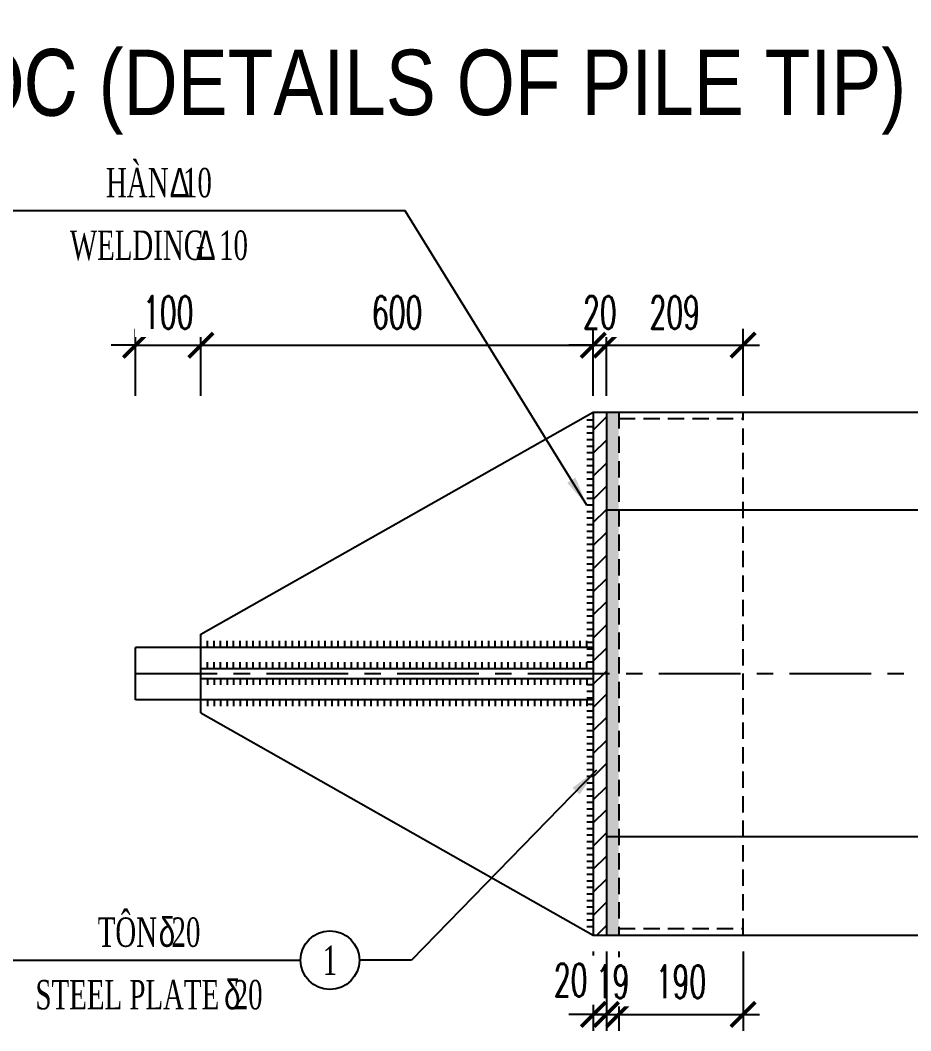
# Model space of a CAD drawing. Extents: x -687 to 808890, y -259 to 107959.
# Drawn here: x 799178 to 800540, y 84294 to 85840 of the extents above; entities that cross this region are included whole.
import ezdxf
from ezdxf.enums import TextEntityAlignment as Align

# ---------------------------------------------------------------- set-up
doc = ezdxf.new("R2010")
doc.units = 0
doc.header["$MEASUREMENT"] = 0
doc.header["$PDMODE"] = 3
doc.linetypes.add('CENTER', pattern=[2, 1.25, -0.25, 0.25, -0.25])
doc.linetypes.add('HIDDEN', pattern=[0.375, 0.25, -0.125])
doc.layers.get('0').update_dxf_attribs({"color": 3, "linetype": 'CONTINUOUS'})
doc.layers.get('DEFPOINTS').update_dxf_attribs({"linetype": 'CONTINUOUS'})
for name, color, linetype in [('Han', 7, 'CONTINUOUS'), ('Hatch', 5, 'CONTINUOUS'), ('Hidden', 4, 'HIDDEN'), ('Kich thuoc', 4, 'CONTINUOUS'), ('Text', 3, 'CONTINUOUS'), ('Thep dai', 6, 'CONTINUOUS'), ('Tim', 8, 'CENTER')]:
    doc.layers.add(name, color=color, linetype=linetype)
doc.styles.add('Kichthuoc', font='romans.shx', dxfattribs={"width": 0.6})
doc.styles.get("Standard").update_dxf_attribs({"font": 'vntimeh.shx', "width": 0.65})
doc.styles.add('SYMBOL', font='greeks.shx', dxfattribs={"width": 0.8})
doc.styles.add('Ten', font='VHARIALN.TTF')
doc.dimstyles.new('Dim 250', dxfattribs={"dimscale": 250, "dimtxt": 0.2, "dimasz": 0.15, "dimexe": 0.1, "dimexo": 0.1, "dimgap": 0.1, "dimtad": 1, "dimdec": 0, "dimlfac": -1, "dimzin": 0, "dimdsep": 46, "dimtxsty": 'Kichthuoc', "dimblk": 'ARCHTICK', "dimcen": 0.1, "dimdle": 0.1, "dimclrd": 4, "dimclre": 4, "dimclrt": 3, "dimadec": 0, "dimazin": 0, "dimtfac": 1, "dimtdec": 0, "dimtix": 1, "dimtmove": 2, "dimatfit": 3, "dimfxl": 1, "dimtfill": 1, "dimtolj": 1, "dimtzin": 0, "dimarcsym": 0})
doc.dimstyles.new('Le 250', dxfattribs={"dimscale": 250, "dimtxt": 0.22, "dimasz": 0.18, "dimexe": 0.1, "dimexo": 0.2, "dimgap": 0.1, "dimtad": 1, "dimdec": 0, "dimzin": 0, "dimdsep": 46, "dimtxsty": 'Kichthuoc', "dimblk": 'ARCHTICK', "dimcen": 0, "dimdle": 0.1, "dimclrd": 2, "dimclre": 2, "dimclrt": 256, "dimadec": 0, "dimazin": 0, "dimtfac": 1, "dimtdec": 0, "dimtix": 1, "dimtmove": 2, "dimatfit": 3, "dimfxl": 1, "dimtolj": 1, "dimtzin": 0, "dimarcsym": 0})
pattern_1 = [(45, (31162.627, -19245.588), (-17.6776695, 17.6776695), [])]

# ---------------------------------------------------------------- blocks, each defined once
blk = doc.blocks.new('_ArchTick')
at = {"color": 0, "linetype": 'ByBlock', "const_width": 0.15}
blk.add_lwpolyline([(-0.5, -0.5), (0.5, 0.5)], dxfattribs=at)
blk = doc.blocks.new('*D325')
at = {"layer": 'DEFPOINTS', "color": 0}
for p in [(800283.4, 85343.1), (800074.4, 85240.8), (800283.4, 85240.8)]:
    blk.add_point(p, dxfattribs=at)
at = {"layer": 'Kich thuoc', "color": 4, "lineweight": -2}
for p, q in [((800074.4, 85265.8), (800074.4, 85368.1)), ((800283.4, 85265.8), (800283.4, 85368.1)), ((800049.4, 85343.1), (800308.4, 85343.1))]:
    blk.add_line(p, q, dxfattribs=at)
at = {"layer": 'Kich thuoc', "color": 4, "lineweight": -2, "xscale": 37.5, "yscale": 37.5, "zscale": 37.5, "rotation": 180}
blk.add_blockref('_ArchTick', (800074.4, 85343.1), dxfattribs=at)
at = {"layer": 'Kich thuoc', "color": 4, "lineweight": -2, "xscale": 37.5, "yscale": 37.5, "zscale": 37.5}
blk.add_blockref('_ArchTick', (800283.4, 85343.1), dxfattribs=at)
at = {"layer": 'Kich thuoc', "color": 3, "insert": (800178.9, 85393.1), "char_height": 50, "attachment_point": 5, "style": 'Kichthuoc', "bg_fill": 3, "box_fill_scale": 1.25, "bg_fill_color": 256, "bg_fill_true_color": 13158600, "bg_fill_transparency": 4192524}
blk.add_mtext('\\A1;209', dxfattribs=at)
blk = doc.blocks.new('*D326')
at = {"layer": 'DEFPOINTS', "color": 0}
for p in [(800093.4, 84440.8), (800283.4, 84440.8), (800283.4, 84319.3)]:
    blk.add_point(p, dxfattribs=at)
at = {"layer": 'Kich thuoc', "color": 4, "lineweight": -2}
for p, q in [((800093.4, 84415.8), (800093.4, 84294.3)), ((800283.4, 84415.8), (800283.4, 84294.3)), ((800068.4, 84319.3), (800308.4, 84319.3))]:
    blk.add_line(p, q, dxfattribs=at)
at = {"layer": 'Kich thuoc', "color": 4, "lineweight": -2, "xscale": 37.5, "yscale": 37.5, "zscale": 37.5, "rotation": 180}
blk.add_blockref('_ArchTick', (800093.4, 84319.3), dxfattribs=at)
at = {"layer": 'Kich thuoc', "color": 4, "lineweight": -2, "xscale": 37.5, "yscale": 37.5, "zscale": 37.5}
blk.add_blockref('_ArchTick', (800283.4, 84319.3), dxfattribs=at)
at = {"layer": 'Kich thuoc', "color": 3, "insert": (800188.4, 84369.3), "char_height": 50, "attachment_point": 5, "style": 'Kichthuoc', "bg_fill": 3, "box_fill_scale": 1.25, "bg_fill_color": 256, "bg_fill_true_color": 13158600, "bg_fill_transparency": 3557920}
blk.add_mtext('\\A1;190', dxfattribs=at)
blk = doc.blocks.new('*D327')
at = {"layer": 'DEFPOINTS', "color": 0}
for p in [(800074.4, 84440.8), (800093.4, 84440.8), (800093.4, 84319.3)]:
    blk.add_point(p, dxfattribs=at)
at = {"layer": 'Kich thuoc', "color": 4, "lineweight": -2}
for p, q in [((800074.4, 84415.8), (800074.4, 84294.3)), ((800093.4, 84415.8), (800093.4, 84294.3)), ((800074.4, 84319.3), (800036.9, 84319.3)), ((800074.4, 84319.3), (800093.4, 84319.3)), ((800093.4, 84319.3), (800130.9, 84319.3))]:
    blk.add_line(p, q, dxfattribs=at)
at = {"layer": 'Kich thuoc', "color": 4, "lineweight": -2, "xscale": 37.5, "yscale": 37.5, "zscale": 37.5}
blk.add_blockref('_ArchTick', (800074.4, 84319.3), dxfattribs=at)
at = {"layer": 'Kich thuoc', "color": 4, "lineweight": -2, "xscale": 37.5, "yscale": 37.5, "zscale": 37.5, "rotation": 180}
blk.add_blockref('_ArchTick', (800093.4, 84319.3), dxfattribs=at)
at = {"layer": 'Kich thuoc', "color": 3, "insert": (800083.9, 84369.3), "char_height": 50, "attachment_point": 5, "style": 'Kichthuoc', "bg_fill": 3, "box_fill_scale": 1.25, "bg_fill_color": 256, "bg_fill_true_color": 13158600, "bg_fill_transparency": 11732736}
blk.add_mtext('\\A1;19', dxfattribs=at)
blk = doc.blocks.new('*D328')
at = {"layer": 'DEFPOINTS', "color": 0}
for p in [(800054.4, 84440.8), (800074.4, 84440.8), (800074.4, 84319.3)]:
    blk.add_point(p, dxfattribs=at)
at = {"layer": 'Kich thuoc', "color": 4, "lineweight": -2}
for p, q in [((800054.4, 84415.8), (800054.4, 84294.3)), ((800074.4, 84415.8), (800074.4, 84294.3)), ((800054.4, 84319.3), (800016.9, 84319.3)), ((800054.4, 84319.3), (800074.4, 84319.3)), ((800074.4, 84319.3), (800111.9, 84319.3))]:
    blk.add_line(p, q, dxfattribs=at)
at = {"layer": 'Kich thuoc', "color": 3, "insert": (800019.8, 84371.8), "char_height": 50, "attachment_point": 5, "style": 'Kichthuoc', "bg_fill": 3, "box_fill_scale": 1.25, "bg_fill_color": 256, "bg_fill_true_color": 13158600, "bg_fill_transparency": 4195504}
blk.add_mtext('\\A1;20', dxfattribs=at)
at = {"layer": 'Kich thuoc', "color": 4, "lineweight": -2, "xscale": 37.5, "yscale": 37.5, "zscale": 37.5}
blk.add_blockref('_ArchTick', (800054.4, 84319.3), dxfattribs=at)
at = {"layer": 'Kich thuoc', "color": 4, "lineweight": -2, "xscale": 37.5, "yscale": 37.5, "zscale": 37.5, "rotation": 180}
blk.add_blockref('_ArchTick', (800074.4, 84319.3), dxfattribs=at)
blk = doc.blocks.new('*D329')
at = {"layer": 'DEFPOINTS', "color": 0}
for p in [(800074.4, 85343.1), (800054.4, 85240.8), (800074.4, 85240.8)]:
    blk.add_point(p, dxfattribs=at)
at = {"layer": 'Kich thuoc', "color": 4, "lineweight": -2}
for p, q in [((800054.4, 85265.8), (800054.4, 85368.1)), ((800074.4, 85265.8), (800074.4, 85368.1)), ((800054.4, 85343.1), (800016.9, 85343.1)), ((800054.4, 85343.1), (800074.4, 85343.1)), ((800074.4, 85343.1), (800111.9, 85343.1))]:
    blk.add_line(p, q, dxfattribs=at)
at = {"layer": 'Kich thuoc', "color": 4, "lineweight": -2, "xscale": 37.5, "yscale": 37.5, "zscale": 37.5}
blk.add_blockref('_ArchTick', (800054.4, 85343.1), dxfattribs=at)
at = {"layer": 'Kich thuoc', "color": 4, "lineweight": -2, "xscale": 37.5, "yscale": 37.5, "zscale": 37.5, "rotation": 180}
blk.add_blockref('_ArchTick', (800074.4, 85343.1), dxfattribs=at)
at = {"layer": 'Kich thuoc', "color": 3, "insert": (800064.4, 85393.1), "char_height": 50, "attachment_point": 5, "style": 'Kichthuoc', "bg_fill": 3, "box_fill_scale": 1.25, "bg_fill_color": 256, "bg_fill_true_color": 13158600, "bg_fill_transparency": 11732736}
blk.add_mtext('\\A1;20', dxfattribs=at)
blk = doc.blocks.new('*D330')
at = {"layer": 'DEFPOINTS', "color": 0}
for p in [(800054.4, 85343.1), (799454.4, 85240.8), (800054.4, 85240.8)]:
    blk.add_point(p, dxfattribs=at)
at = {"layer": 'Kich thuoc', "color": 4, "lineweight": -2}
for p, q in [((799454.4, 85265.8), (799454.4, 85368.1)), ((800054.4, 85265.8), (800054.4, 85368.1)), ((799429.4, 85343.1), (800079.4, 85343.1))]:
    blk.add_line(p, q, dxfattribs=at)
at = {"layer": 'Kich thuoc', "color": 4, "lineweight": -2, "xscale": 37.5, "yscale": 37.5, "zscale": 37.5, "rotation": 180}
blk.add_blockref('_ArchTick', (799454.4, 85343.1), dxfattribs=at)
at = {"layer": 'Kich thuoc', "color": 4, "lineweight": -2, "xscale": 37.5, "yscale": 37.5, "zscale": 37.5}
blk.add_blockref('_ArchTick', (800054.4, 85343.1), dxfattribs=at)
at = {"layer": 'Kich thuoc', "color": 3, "insert": (799754.4, 85393.1), "char_height": 50, "attachment_point": 5, "style": 'Kichthuoc', "bg_fill": 3, "box_fill_scale": 1.25, "bg_fill_color": 256, "bg_fill_true_color": 13158600, "bg_fill_transparency": 11732736}
blk.add_mtext('\\A1;600', dxfattribs=at)
blk = doc.blocks.new('*D331')
at = {"layer": 'DEFPOINTS', "color": 0}
for p in [(799454.4, 85343.1), (799354.4, 85240.8), (799454.4, 85240.8)]:
    blk.add_point(p, dxfattribs=at)
at = {"layer": 'Kich thuoc', "color": 4, "lineweight": -2}
for p, q in [((799354.4, 85265.8), (799354.4, 85368.1)), ((799454.4, 85265.8), (799454.4, 85368.1)), ((799354.4, 85343.1), (799316.9, 85343.1)), ((799354.4, 85343.1), (799454.4, 85343.1)), ((799454.4, 85343.1), (799491.9, 85343.1))]:
    blk.add_line(p, q, dxfattribs=at)
at = {"layer": 'Kich thuoc', "color": 4, "lineweight": -2, "xscale": 37.5, "yscale": 37.5, "zscale": 37.5}
blk.add_blockref('_ArchTick', (799354.4, 85343.1), dxfattribs=at)
at = {"layer": 'Kich thuoc', "color": 4, "lineweight": -2, "xscale": 37.5, "yscale": 37.5, "zscale": 37.5, "rotation": 180}
blk.add_blockref('_ArchTick', (799454.4, 85343.1), dxfattribs=at)
at = {"layer": 'Kich thuoc', "color": 3, "insert": (799404.4, 85393.1), "char_height": 50, "attachment_point": 5, "style": 'Kichthuoc', "bg_fill": 3, "box_fill_scale": 1.25, "bg_fill_color": 256, "bg_fill_true_color": 13158600, "bg_fill_transparency": 8900492}
blk.add_mtext('\\A1;100', dxfattribs=at)

msp = doc.modelspace()

# ---------------------------------------------------------------- linework, layer by layer
msp.add_line((799454.4, 84780.8), (799454.4, 84900.8))
at = {"layer": 'Han'}
for p, q in [((800054.4, 85228.3), (800044.4, 85228.3)), ((800054.4, 85218.3), (800044.4, 85218.3)), ((800054.4, 85208.3), (800044.4, 85208.3)), ((800054.4, 85198.3), (800044.4, 85198.3)), ((800054.4, 85188.3), (800044.4, 85188.3)), ((800054.4, 85178.3), (800044.4, 85178.3)), ((800054.4, 85168.3), (800044.4, 85168.3)), ((800054.4, 85158.3), (800044.4, 85158.3)), ((800054.4, 85148.3), (800044.4, 85148.3)), ((800054.4, 85138.3), (800044.4, 85138.3)), ((800054.4, 85128.3), (800044.4, 85128.3)), ((800054.4, 85118.3), (800044.4, 85118.3)), ((800054.4, 85108.3), (800044.4, 85108.3)), ((800054.4, 85098.3), (800044.4, 85098.3)), ((800054.4, 85088.3), (800044.4, 85088.3)), ((800054.4, 85078.3), (800044.4, 85078.3)), ((800054.4, 85068.3), (800044.4, 85068.3)), ((800054.4, 85058.3), (800044.4, 85058.3)), ((800054.4, 85048.3), (800044.4, 85048.3)), ((800054.4, 85038.3), (800044.4, 85038.3)), ((800054.4, 85028.3), (800044.4, 85028.3)), ((800054.4, 85018.3), (800044.4, 85018.3)), ((800054.4, 85008.3), (800044.4, 85008.3)), ((800054.4, 84998.3), (800044.4, 84998.3)), ((800054.4, 84988.3), (800044.4, 84988.3)), ((800054.4, 84978.3), (800044.4, 84978.3)), ((800054.4, 84968.3), (800044.4, 84968.3)), ((800054.4, 84958.3), (800044.4, 84958.3)), ((800054.4, 84948.3), (800044.4, 84948.3)), ((800054.4, 84938.3), (800044.4, 84938.3)), ((800054.4, 84928.3), (800044.4, 84928.3)), ((800054.4, 84918.3), (800044.4, 84918.3)), ((800054.4, 84908.3), (800044.4, 84908.3)), ((799464.4, 84880.8), (799464.4, 84890.8)), ((799464.4, 84880.8), (799464.4, 84890.8)), ((799474.4, 84880.8), (799474.4, 84890.8)), ((799474.4, 84880.8), (799474.4, 84890.8)), ((799484.4, 84880.8), (799484.4, 84890.8)), ((799494.4, 84880.8), (799494.4, 84890.8)), ((799504.4, 84880.8), (799504.4, 84890.8)), ((799514.4, 84880.8), (799514.4, 84890.8)), ((799524.4, 84880.8), (799524.4, 84890.8)), ((799534.4, 84880.8), (799534.4, 84890.8)), ((799544.4, 84880.8), (799544.4, 84890.8)), ((799554.4, 84880.8), (799554.4, 84890.8)), ((799564.4, 84880.8), (799564.4, 84890.8)), ((799574.4, 84880.8), (799574.4, 84890.8)), ((799584.4, 84880.8), (799584.4, 84890.8)), ((799594.4, 84880.8), (799594.4, 84890.8)), ((799604.4, 84880.8), (799604.4, 84890.8)), ((799614.4, 84880.8), (799614.4, 84890.8)), ((799624.4, 84880.8), (799624.4, 84890.8)), ((799634.4, 84880.8), (799634.4, 84890.8)), ((799644.4, 84880.8), (799644.4, 84890.8)), ((799654.4, 84880.8), (799654.4, 84890.8)), ((799664.4, 84880.8), (799664.4, 84890.8)), ((799674.4, 84880.8), (799674.4, 84890.8)), ((799684.4, 84880.8), (799684.4, 84890.8)), ((799694.4, 84880.8), (799694.4, 84890.8)), ((799704.4, 84880.8), (799704.4, 84890.8)), ((799714.4, 84880.8), (799714.4, 84890.8)), ((799724.4, 84880.8), (799724.4, 84890.8)), ((799734.4, 84880.8), (799734.4, 84890.8)), ((799744.4, 84880.8), (799744.4, 84890.8)), ((799754.4, 84880.8), (799754.4, 84890.8)), ((799764.4, 84880.8), (799764.4, 84890.8)), ((799774.4, 84880.8), (799774.4, 84890.8)), ((799784.4, 84880.8), (799784.4, 84890.8)), ((799794.4, 84880.8), (799794.4, 84890.8)), ((799804.4, 84880.8), (799804.4, 84890.8)), ((799814.4, 84880.8), (799814.4, 84890.8)), ((799824.4, 84880.8), (799824.4, 84890.8)), ((799834.4, 84880.8), (799834.4, 84890.8)), ((799844.4, 84880.8), (799844.4, 84890.8)), ((799854.4, 84880.8), (799854.4, 84890.8)), ((799864.4, 84880.8), (799864.4, 84890.8)), ((799874.4, 84880.8), (799874.4, 84890.8)), ((799884.4, 84880.8), (799884.4, 84890.8)), ((799894.4, 84880.8), (799894.4, 84890.8)), ((799904.4, 84880.8), (799904.4, 84890.8)), ((799914.4, 84880.8), (799914.4, 84890.8)), ((799924.4, 84880.8), (799924.4, 84890.8)), ((799934.4, 84880.8), (799934.4, 84890.8)), ((799944.4, 84880.8), (799944.4, 84890.8)), ((799954.4, 84880.8), (799954.4, 84890.8)), ((799964.4, 84880.8), (799964.4, 84890.8)), ((799974.4, 84880.8), (799974.4, 84890.8)), ((799984.4, 84880.8), (799984.4, 84890.8)), ((799994.4, 84880.8), (799994.4, 84890.8)), ((800004.4, 84880.8), (800004.4, 84890.8)), ((800014.4, 84880.8), (800014.4, 84890.8)), ((800024.4, 84880.8), (800024.4, 84890.8)), ((800034.4, 84880.8), (800034.4, 84890.8)), ((800054.4, 84898.3), (800044.4, 84898.3)), ((800044.4, 84880.8), (800044.4, 84890.8)), ((800054.4, 84888.3), (800044.4, 84888.3)), ((800054.4, 84878.3), (800044.4, 84878.3)), ((799464.4, 84848.3), (799464.4, 84858.3)), ((799464.4, 84848.3), (799464.4, 84858.3)), ((799474.4, 84848.3), (799474.4, 84858.3)), ((799474.4, 84848.3), (799474.4, 84858.3)), ((799484.4, 84848.3), (799484.4, 84858.3)), ((799494.4, 84848.3), (799494.4, 84858.3)), ((799504.4, 84848.3), (799504.4, 84858.3)), ((799514.4, 84848.3), (799514.4, 84858.3)), ((799524.4, 84848.3), (799524.4, 84858.3)), ((799534.4, 84848.3), (799534.4, 84858.3)), ((799544.4, 84848.3), (799544.4, 84858.3)), ((799554.4, 84848.3), (799554.4, 84858.3)), ((799564.4, 84848.3), (799564.4, 84858.3)), ((799574.4, 84848.3), (799574.4, 84858.3)), ((799584.4, 84848.3), (799584.4, 84858.3)), ((799594.4, 84848.3), (799594.4, 84858.3)), ((799604.4, 84848.3), (799604.4, 84858.3)), ((799614.4, 84848.3), (799614.4, 84858.3)), ((799624.4, 84848.3), (799624.4, 84858.3)), ((799634.4, 84848.3), (799634.4, 84858.3)), ((799644.4, 84848.3), (799644.4, 84858.3)), ((799654.4, 84848.3), (799654.4, 84858.3)), ((799664.4, 84848.3), (799664.4, 84858.3)), ((799674.4, 84848.3), (799674.4, 84858.3)), ((799684.4, 84848.3), (799684.4, 84858.3)), ((799694.4, 84848.3), (799694.4, 84858.3)), ((799704.4, 84848.3), (799704.4, 84858.3)), ((799714.4, 84848.3), (799714.4, 84858.3)), ((799724.4, 84848.3), (799724.4, 84858.3)), ((799734.4, 84848.3), (799734.4, 84858.3)), ((799744.4, 84848.3), (799744.4, 84858.3)), ((799754.4, 84848.3), (799754.4, 84858.3)), ((799764.4, 84848.3), (799764.4, 84858.3)), ((799774.4, 84848.3), (799774.4, 84858.3)), ((799784.4, 84848.3), (799784.4, 84858.3)), ((799794.4, 84848.3), (799794.4, 84858.3)), ((799804.4, 84848.3), (799804.4, 84858.3)), ((799814.4, 84848.3), (799814.4, 84858.3)), ((799824.4, 84848.3), (799824.4, 84858.3)), ((799834.4, 84848.3), (799834.4, 84858.3)), ((799844.4, 84848.3), (799844.4, 84858.3)), ((799854.4, 84848.3), (799854.4, 84858.3)), ((799864.4, 84848.3), (799864.4, 84858.3)), ((799874.4, 84848.3), (799874.4, 84858.3)), ((799884.4, 84848.3), (799884.4, 84858.3)), ((799894.4, 84848.3), (799894.4, 84858.3)), ((799904.4, 84848.3), (799904.4, 84858.3)), ((799914.4, 84848.3), (799914.4, 84858.3)), ((799924.4, 84848.3), (799924.4, 84858.3)), ((799934.4, 84848.3), (799934.4, 84858.3)), ((799944.4, 84848.3), (799944.4, 84858.3)), ((799954.4, 84848.3), (799954.4, 84858.3)), ((799964.4, 84848.3), (799964.4, 84858.3)), ((799974.4, 84848.3), (799974.4, 84858.3)), ((799984.4, 84848.3), (799984.4, 84858.3)), ((799994.4, 84848.3), (799994.4, 84858.3)), ((800004.4, 84848.3), (800004.4, 84858.3)), ((800014.4, 84848.3), (800014.4, 84858.3)), ((800024.4, 84848.3), (800024.4, 84858.3)), ((800034.4, 84848.3), (800034.4, 84858.3)), ((800054.4, 84868.3), (800044.4, 84868.3)), ((800054.4, 84858.3), (800044.4, 84858.3)), ((800044.4, 84848.3), (800044.4, 84858.3)), ((799464.4, 84833.3), (799464.4, 84823.3)), ((799464.4, 84833.3), (799464.4, 84823.3)), ((799474.4, 84833.3), (799474.4, 84823.3)), ((799474.4, 84833.3), (799474.4, 84823.3)), ((799484.4, 84833.3), (799484.4, 84823.3)), ((799494.4, 84833.3), (799494.4, 84823.3)), ((799504.4, 84833.3), (799504.4, 84823.3)), ((799514.4, 84833.3), (799514.4, 84823.3)), ((799524.4, 84833.3), (799524.4, 84823.3)), ((799534.4, 84833.3), (799534.4, 84823.3)), ((799544.4, 84833.3), (799544.4, 84823.3)), ((799554.4, 84833.3), (799554.4, 84823.3)), ((799564.4, 84833.3), (799564.4, 84823.3)), ((799574.4, 84833.3), (799574.4, 84823.3)), ((799584.4, 84833.3), (799584.4, 84823.3)), ((799594.4, 84833.3), (799594.4, 84823.3)), ((799604.4, 84833.3), (799604.4, 84823.3)), ((799614.4, 84833.3), (799614.4, 84823.3)), ((799624.4, 84833.3), (799624.4, 84823.3)), ((799634.4, 84833.3), (799634.4, 84823.3)), ((799644.4, 84833.3), (799644.4, 84823.3)), ((799654.4, 84833.3), (799654.4, 84823.3)), ((799664.4, 84833.3), (799664.4, 84823.3)), ((799674.4, 84833.3), (799674.4, 84823.3)), ((799684.4, 84833.3), (799684.4, 84823.3)), ((799694.4, 84833.3), (799694.4, 84823.3)), ((799704.4, 84833.3), (799704.4, 84823.3)), ((799714.4, 84833.3), (799714.4, 84823.3)), ((799724.4, 84833.3), (799724.4, 84823.3)), ((799734.4, 84833.3), (799734.4, 84823.3)), ((799744.4, 84833.3), (799744.4, 84823.3)), ((799754.4, 84833.3), (799754.4, 84823.3)), ((799764.4, 84833.3), (799764.4, 84823.3)), ((799774.4, 84833.3), (799774.4, 84823.3)), ((799784.4, 84833.3), (799784.4, 84823.3)), ((799794.4, 84833.3), (799794.4, 84823.3)), ((799804.4, 84833.3), (799804.4, 84823.3)), ((799814.4, 84833.3), (799814.4, 84823.3)), ((799824.4, 84833.3), (799824.4, 84823.3)), ((799834.4, 84833.3), (799834.4, 84823.3)), ((799844.4, 84833.3), (799844.4, 84823.3)), ((799854.4, 84833.3), (799854.4, 84823.3)), ((799864.4, 84833.3), (799864.4, 84823.3)), ((799874.4, 84833.3), (799874.4, 84823.3)), ((799884.4, 84833.3), (799884.4, 84823.3)), ((799894.4, 84833.3), (799894.4, 84823.3)), ((799904.4, 84833.3), (799904.4, 84823.3)), ((799914.4, 84833.3), (799914.4, 84823.3)), ((799924.4, 84833.3), (799924.4, 84823.3)), ((799934.4, 84833.3), (799934.4, 84823.3)), ((799944.4, 84833.3), (799944.4, 84823.3)), ((799954.4, 84833.3), (799954.4, 84823.3)), ((799964.4, 84833.3), (799964.4, 84823.3)), ((799974.4, 84833.3), (799974.4, 84823.3)), ((799984.4, 84833.3), (799984.4, 84823.3)), ((799994.4, 84833.3), (799994.4, 84823.3)), ((800004.4, 84833.3), (800004.4, 84823.3)), ((800014.4, 84833.3), (800014.4, 84823.3)), ((800024.4, 84833.3), (800024.4, 84823.3)), ((800034.4, 84833.3), (800034.4, 84823.3)), ((800044.4, 84833.3), (800044.4, 84823.3)), ((800054.4, 84823.3), (800044.4, 84823.3)), ((800054.4, 84813.3), (800044.4, 84813.3)), ((799464.4, 84800.8), (799464.4, 84790.8)), ((799464.4, 84800.8), (799464.4, 84790.8)), ((799474.4, 84800.8), (799474.4, 84790.8)), ((799474.4, 84800.8), (799474.4, 84790.8)), ((799484.4, 84800.8), (799484.4, 84790.8)), ((799494.4, 84800.8), (799494.4, 84790.8)), ((799504.4, 84800.8), (799504.4, 84790.8)), ((799514.4, 84800.8), (799514.4, 84790.8)), ((799524.4, 84800.8), (799524.4, 84790.8)), ((799534.4, 84800.8), (799534.4, 84790.8)), ((799544.4, 84800.8), (799544.4, 84790.8)), ((799554.4, 84800.8), (799554.4, 84790.8)), ((799564.4, 84800.8), (799564.4, 84790.8)), ((799574.4, 84800.8), (799574.4, 84790.8)), ((799584.4, 84800.8), (799584.4, 84790.8)), ((799594.4, 84800.8), (799594.4, 84790.8)), ((799604.4, 84800.8), (799604.4, 84790.8)), ((799614.4, 84800.8), (799614.4, 84790.8)), ((799624.4, 84800.8), (799624.4, 84790.8)), ((799634.4, 84800.8), (799634.4, 84790.8)), ((799644.4, 84800.8), (799644.4, 84790.8)), ((799654.4, 84800.8), (799654.4, 84790.8)), ((799664.4, 84800.8), (799664.4, 84790.8)), ((799674.4, 84800.8), (799674.4, 84790.8)), ((799684.4, 84800.8), (799684.4, 84790.8)), ((799694.4, 84800.8), (799694.4, 84790.8)), ((799704.4, 84800.8), (799704.4, 84790.8)), ((799714.4, 84800.8), (799714.4, 84790.8)), ((799724.4, 84800.8), (799724.4, 84790.8)), ((799734.4, 84800.8), (799734.4, 84790.8)), ((799744.4, 84800.8), (799744.4, 84790.8)), ((799754.4, 84800.8), (799754.4, 84790.8)), ((799764.4, 84800.8), (799764.4, 84790.8)), ((799774.4, 84800.8), (799774.4, 84790.8)), ((799784.4, 84800.8), (799784.4, 84790.8)), ((799794.4, 84800.8), (799794.4, 84790.8)), ((799804.4, 84800.8), (799804.4, 84790.8)), ((799814.4, 84800.8), (799814.4, 84790.8)), ((799824.4, 84800.8), (799824.4, 84790.8)), ((799834.4, 84800.8), (799834.4, 84790.8)), ((799844.4, 84800.8), (799844.4, 84790.8)), ((799854.4, 84800.8), (799854.4, 84790.8)), ((799864.4, 84800.8), (799864.4, 84790.8)), ((799874.4, 84800.8), (799874.4, 84790.8)), ((799884.4, 84800.8), (799884.4, 84790.8)), ((799894.4, 84800.8), (799894.4, 84790.8)), ((799904.4, 84800.8), (799904.4, 84790.8)), ((799914.4, 84800.8), (799914.4, 84790.8)), ((799924.4, 84800.8), (799924.4, 84790.8)), ((799934.4, 84800.8), (799934.4, 84790.8)), ((799944.4, 84800.8), (799944.4, 84790.8)), ((799954.4, 84800.8), (799954.4, 84790.8)), ((799964.4, 84800.8), (799964.4, 84790.8)), ((799974.4, 84800.8), (799974.4, 84790.8)), ((799984.4, 84800.8), (799984.4, 84790.8)), ((799994.4, 84800.8), (799994.4, 84790.8)), ((800004.4, 84800.8), (800004.4, 84790.8)), ((800014.4, 84800.8), (800014.4, 84790.8)), ((800024.4, 84800.8), (800024.4, 84790.8)), ((800034.4, 84800.8), (800034.4, 84790.8)), ((800054.4, 84803.3), (800044.4, 84803.3)), ((800044.4, 84800.8), (800044.4, 84790.8)), ((800054.4, 84793.3), (800044.4, 84793.3)), ((800054.4, 84783.3), (800044.4, 84783.3)), ((800054.4, 84773.3), (800044.4, 84773.3)), ((800054.4, 84763.3), (800044.4, 84763.3)), ((800054.4, 84753.3), (800044.4, 84753.3)), ((800054.4, 84743.3), (800044.4, 84743.3)), ((800054.4, 84733.3), (800044.4, 84733.3)), ((800054.4, 84723.3), (800044.4, 84723.3)), ((800054.4, 84713.3), (800044.4, 84713.3)), ((800054.4, 84703.3), (800044.4, 84703.3)), ((800054.4, 84693.3), (800044.4, 84693.3)), ((800054.4, 84683.3), (800044.4, 84683.3)), ((800054.4, 84673.3), (800044.4, 84673.3)), ((800054.4, 84663.3), (800044.4, 84663.3)), ((800054.4, 84653.3), (800044.4, 84653.3)), ((800054.4, 84643.3), (800044.4, 84643.3)), ((800054.4, 84633.3), (800044.4, 84633.3)), ((800054.4, 84623.3), (800044.4, 84623.3)), ((800054.4, 84613.3), (800044.4, 84613.3)), ((800054.4, 84603.3), (800044.4, 84603.3)), ((800054.4, 84593.3), (800044.4, 84593.3)), ((800054.4, 84583.3), (800044.4, 84583.3)), ((800054.4, 84573.3), (800044.4, 84573.3)), ((800054.4, 84563.3), (800044.4, 84563.3)), ((800054.4, 84553.3), (800044.4, 84553.3)), ((800054.4, 84543.3), (800044.4, 84543.3)), ((800054.4, 84533.3), (800044.4, 84533.3)), ((800054.4, 84523.3), (800044.4, 84523.3)), ((800054.4, 84513.3), (800044.4, 84513.3)), ((800054.4, 84503.3), (800044.4, 84503.3)), ((800054.4, 84493.3), (800044.4, 84493.3)), ((800054.4, 84483.3), (800044.4, 84483.3)), ((800054.4, 84473.3), (800044.4, 84473.3)), ((800054.4, 84463.3), (800044.4, 84463.3)), ((800054.4, 84453.3), (800044.4, 84453.3))]:
    msp.add_line(p, q, dxfattribs=at)
at = {"layer": 'Hatch', "color": 9}
for p, q in [((800899.7, 85090.8), (800074.4, 85090.8)), ((800903.3, 84590.8), (800074.4, 84590.8))]:
    msp.add_line(p, q, dxfattribs=at)
at = {"layer": 'Hidden', "ltscale": 100}
for p, q in [((800093.4, 85230.8), (800283.4, 85230.8)), ((800093.4, 84450.8), (800283.4, 84450.8))]:
    msp.add_line(p, q, dxfattribs=at)
at = {"layer": 'Kich thuoc', "color": 2}
msp.add_line((799766.7, 85548.8), (799135.1, 85548.8), dxfattribs=at)
at = {"layer": 'Kich thuoc'}
for p, q in [((799454.4, 84833.3), (799454.4, 84848.3)), ((799454.4, 84848.3), (800054.4, 84848.3)), ((799454.4, 84833.3), (800054.4, 84833.3))]:
    msp.add_line(p, q, dxfattribs=at)
at = {"layer": 'Text'}
msp.add_circle((799651.6, 84402.3), 45, dxfattribs=at)
at = {"layer": 'Thep dai'}
for p, q in [((800054.4, 84880.8), (799354.4, 84880.8)), ((799354.4, 84800.8), (799354.4, 84880.8)), ((800054.4, 84800.8), (799354.4, 84800.8))]:
    msp.add_line(p, q, dxfattribs=at)
at = {"layer": 'Tim', "ltscale": 100}
msp.add_line((799354.4, 84840.8), (801001.2, 84840.8), dxfattribs=at)

# ---------------------------------------------------------------- texts
at = {"layer": 'Text', "color": 3, "style": 'Ten'}
msp.add_text('Chi tiÕt mòi cäc (details of pile tip)', height=100, dxfattribs=at).set_placement((799397.7, 85695.1), align=Align.CENTER)
at = {"layer": 'Text', "width": 0.65}
for s, p in [('hµn  10', (799390.1, 85569.2)), ('welding  10', (799390.1, 85473.5)), ('t«n  20', (799375, 84422.7)), ('steel plate  20', (799375, 84327))]:
    msp.add_text(s, height=45, dxfattribs=at).set_placement(p, align=Align.CENTER)
at = {"layer": 'Text', "style": 'SYMBOL', "width": 0.75}
for s, p in [('D', (799406.6, 85569.2)), ('D', (799446.6, 85473.5)), ('d', (799389.8, 84422.7)), ('d', (799489.8, 84327))]:
    msp.add_text(s, height=45, dxfattribs=at).set_placement(p)
at = {"layer": 'Text', "width": 0.65}
msp.add_text('1', height=45, dxfattribs=at).set_placement((799651.6, 84402.3), align=Align.MIDDLE)

# ---------------------------------------------------------------- dimensions: what is measured, and where the dimension line sits
at = {"layer": 'Kich thuoc'}
dim = msp.add_linear_dim(base=(800283.4, 84319.3), p1=(800093.4, 84440.8), p2=(800283.4, 84440.8), dimstyle='Dim 250', dxfattribs=at)
dim.commit()
dim.dimension.update_dxf_attribs({"geometry": '*D326', "text_midpoint": (800188.4, 84369.3)})

# ---------------------------------------------------------------- leaders
for points, override in [([(800044.4, 85098.3), (799766.7, 85548.8)], {"dimtad": 0}), ([(800059.4, 84693.2), (799776.4, 84402.3), (799696.6, 84402.3)], {"dimgap": 0.1, "dimtad": 0}), ([(798994.6, 84573.1), (799091.4, 84402.3), (799606.6, 84402.3)], {"dimgap": 0.1, "dimtad": 0})]:
    msp.add_leader(points, dimstyle='Le 250', override=override, dxfattribs=at)

# ---------------------------------------------------------------- next in the draw order: dimensions: what is measured, and where the dimension line sits
for base, p1, p2, picture, middle in [((800283.4, 85343.1), (800074.4, 85240.8), (800283.4, 85240.8), '*D325', (800178.9, 85393.1)), ((800093.4, 84319.3), (800074.4, 84440.8), (800093.4, 84440.8), '*D327', (800083.9, 84369.3))]:
    dim = msp.add_linear_dim(base=base, p1=p1, p2=p2, dimstyle='Dim 250', dxfattribs=at)
    dim.commit()
    dim.dimension.update_dxf_attribs({"geometry": picture, "text_midpoint": middle})

# ---------------------------------------------------------------- next in the draw order: linework, layer by layer
msp.add_line((800054.4, 85240.8), (800983.2, 85240.8))
at = {"layer": 'Hidden', "ltscale": 100}
msp.add_line((800283.4, 84440.8), (800283.4, 85240.8), dxfattribs=at)

# ---------------------------------------------------------------- next in the draw order: dimensions: what is measured, and where the dimension line sits
at = {"layer": 'Kich thuoc'}
dim = msp.add_linear_dim(base=(800074.4, 84319.3), p1=(800054.4, 84440.8), p2=(800074.4, 84440.8), dimstyle='Dim 250', dxfattribs=at)
dim.commit()
dim.dimension.update_dxf_attribs({"geometry": '*D328', "text_midpoint": (800019.8, 84371.8), "dimtype": 160})

# ---------------------------------------------------------------- next in the draw order: hatches: boundary and pattern name
at = {"layer": 'Hatch'}
h = msp.add_hatch(dxfattribs=at)
h.set_pattern_fill('ANSI31', color=256, scale=200, style=0)
h.set_pattern_definition(pattern_1)
h.paths.add_polyline_path([(800074.4, 84840.8), (800054.4, 84840.8), (800054.4, 84440.8), (800074.4, 84440.8)])
h = msp.add_hatch(color=7, dxfattribs=at)
h.paths.add_polyline_path([(800093.4, 84840.8), (800074.4, 84840.8), (800074.4, 84590.8), (800093.4, 84590.8)])
h.paths.add_polyline_path([(800093.4, 84590.8), (800074.4, 84590.8), (800074.4, 84440.8), (800093.4, 84440.8)])

# ---------------------------------------------------------------- next in the draw order: linework, layer by layer
for p, q in [((799454.4, 84780.8), (800054.4, 84440.8)), ((800054.4, 84440.8), (800976.9, 84440.8))]:
    msp.add_line(p, q)
at = {"layer": 'Hidden', "ltscale": 100}
msp.add_line((800093.4, 85240.8), (800093.4, 84440.8), dxfattribs=at)

# ---------------------------------------------------------------- next in the draw order: dimensions: what is measured, and where the dimension line sits
at = {"layer": 'Kich thuoc'}
dim = msp.add_linear_dim(base=(800074.4, 85343.1), p1=(800054.4, 85240.8), p2=(800074.4, 85240.8), dimstyle='Dim 250', dxfattribs=at)
dim.commit()
dim.dimension.update_dxf_attribs({"geometry": '*D329', "text_midpoint": (800064.4, 85393.1)})

# ---------------------------------------------------------------- next in the draw order: linework, layer by layer
for p, q in [((799454.4, 84900.8), (800054.4, 85240.8)), ((800054.4, 85240.8), (800054.4, 84440.8)), ((800074.4, 85240.8), (800074.4, 84440.8))]:
    msp.add_line(p, q)

# ---------------------------------------------------------------- next in the draw order: dimensions: what is measured, and where the dimension line sits
dim = msp.add_linear_dim(base=(800054.4, 85343.1), p1=(799454.4, 85240.8), p2=(800054.4, 85240.8), dimstyle='Dim 250', dxfattribs=at)
dim.commit()
dim.dimension.update_dxf_attribs({"geometry": '*D330', "text_midpoint": (799754.4, 85393.1)})

# ---------------------------------------------------------------- next in the draw order: hatches: boundary and pattern name
at = {"layer": 'Hatch'}
h = msp.add_hatch(dxfattribs=at)
h.set_pattern_fill('ANSI31', color=256, scale=200, style=0)
h.set_pattern_definition(pattern_1)
h.paths.add_polyline_path([(800074.4, 85240.8), (800054.4, 85240.8), (800054.4, 84840.8), (800074.4, 84840.8)])
h = msp.add_hatch(color=7, dxfattribs=at)
h.paths.add_polyline_path([(800093.4, 85240.8), (800074.4, 85240.8), (800074.4, 85090.8), (800093.4, 85090.8)])
h.paths.add_polyline_path([(800093.4, 85090.8), (800074.4, 85090.8), (800074.4, 84840.8), (800093.4, 84840.8)])

# ---------------------------------------------------------------- next in the draw order: dimensions: what is measured, and where the dimension line sits
at = {"layer": 'Kich thuoc'}
dim = msp.add_linear_dim(base=(799454.4, 85343.1), p1=(799354.4, 85240.8), p2=(799454.4, 85240.8), dimstyle='Dim 250', dxfattribs=at)
dim.commit()
dim.dimension.update_dxf_attribs({"geometry": '*D331', "text_midpoint": (799404.4, 85393.1)})

doc.saveas('drawing.dxf')
